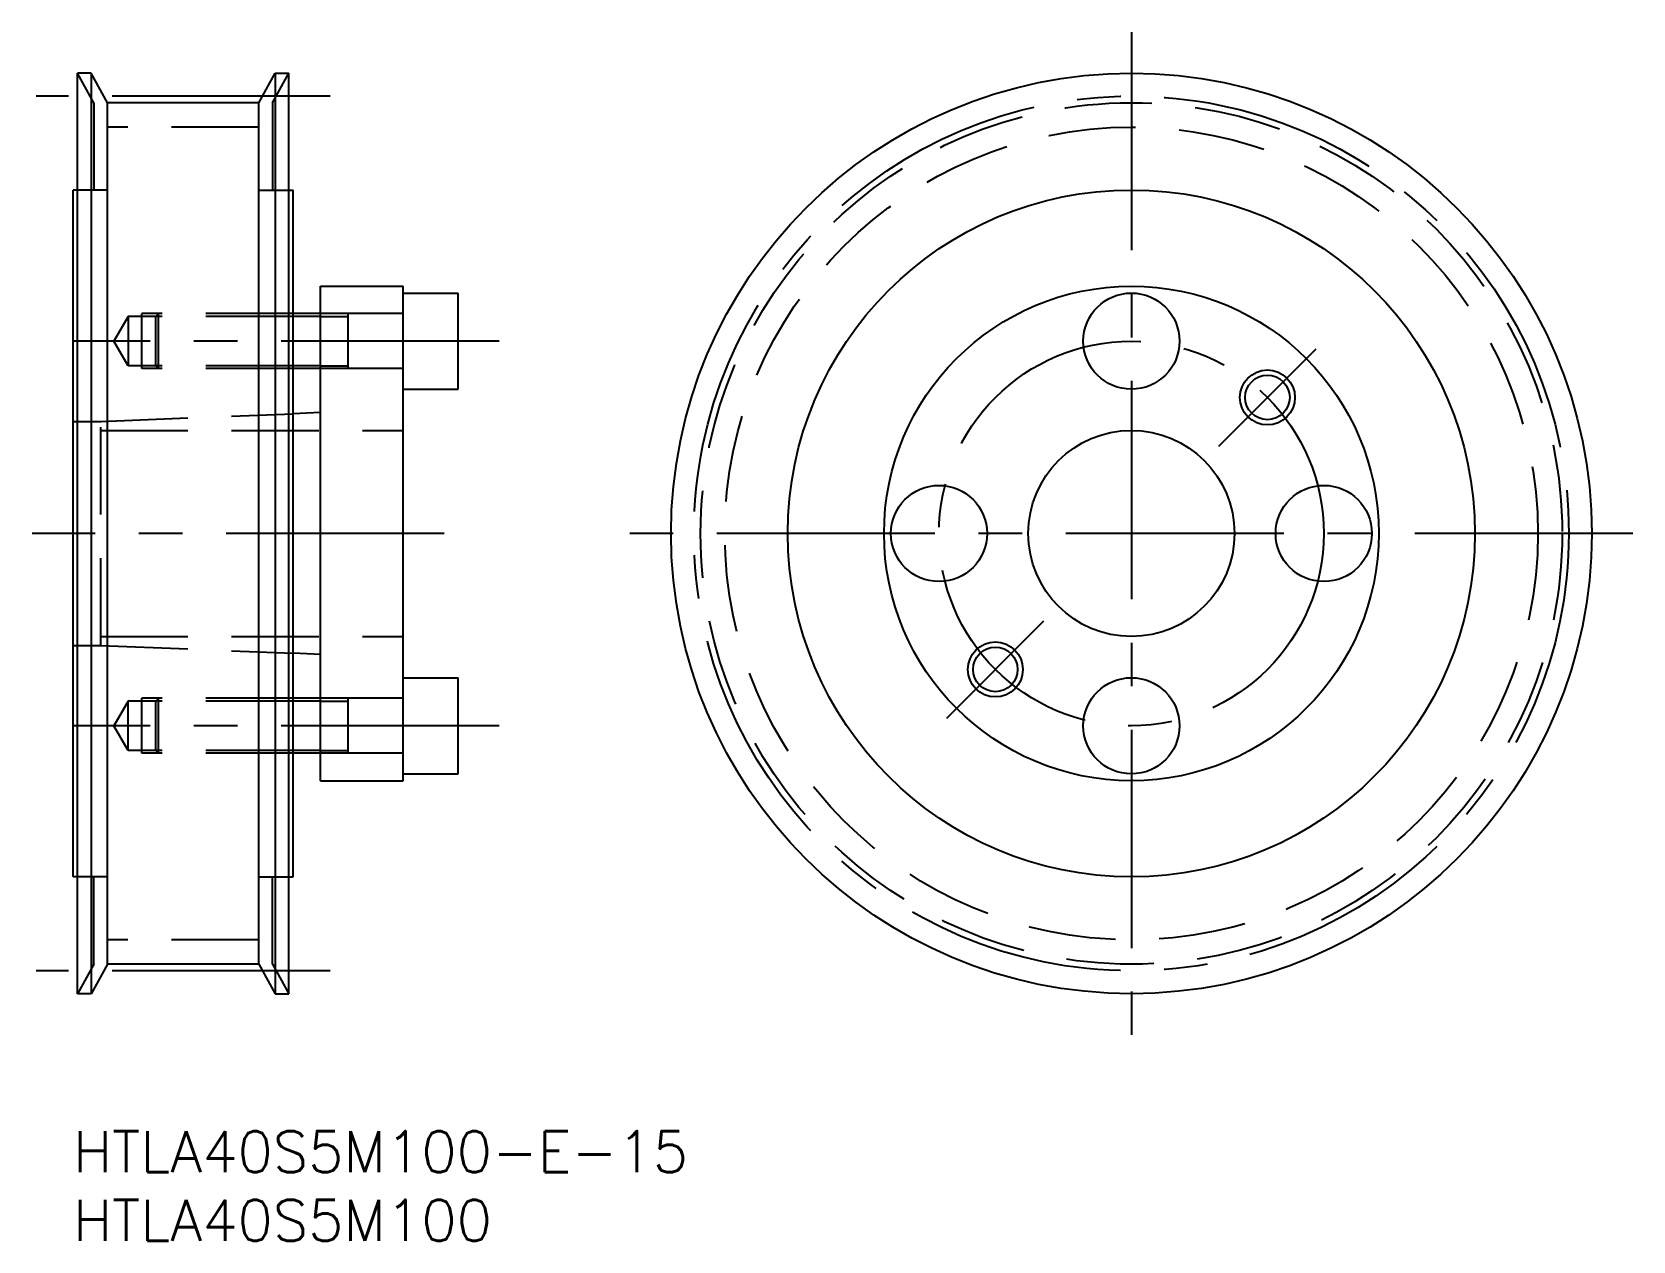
# Model space of a CAD drawing. Extents: x -3 to 114, y -8 to 80.
import ezdxf

# ---------------------------------------------------------------- set-up
doc = ezdxf.new("R2010")
doc.units = 0
doc.header["$LTSCALE"] = 0.5
doc.linetypes.add('CENTER', pattern=[50.8, 31.75, -6.35, 6.35, -6.35])
doc.linetypes.add('DASHED', pattern=[19.05, 12.7, -6.35])
for name, color, linetype in [('MSM_CENTER', 1, 'CENTER'), ('MSM_CONTINUOUS', 7, 'CONTINUOUS'), ('MSM_DASHED', 4, 'DASHED'), ('MSM_NARROW', 5, 'CONTINUOUS'), ('MSM_PART_NUMBER', 7, 'CONTINUOUS')]:
    doc.layers.add(name, color=color, linetype=linetype)
doc.styles.get("Standard").update_dxf_attribs({"font": 'txt.shx', "height": 3, "bigfont": 'bigfont.shx'})

# ---------------------------------------------------------------- blocks, each defined once
blk = doc.blocks.new('*U2')
at = {"layer": 'MSM_PART_NUMBER'}
blk.add_text('HTLA40S5M100-E-15', height=3, dxfattribs=at).set_placement((0, -3))
blk = doc.blocks.new('*U4')
at = {"layer": 'MSM_PART_NUMBER'}
blk.add_text('HTLA40S5M100', height=3, dxfattribs=at).set_placement((0, -8))

msp = doc.modelspace()

# ---------------------------------------------------------------- linework, layer by layer
at = {"layer": 'MSM_CENTER'}
for p, q in [((77, 80), (77, 7)), ((18.7, 75.33), (-2.7, 75.33)), ((31, 57.5), (-0.03923, 57.5)), ((83.363961, 49.863961), (90.435029, 56.935029)), ((27, 43.5), (-3, 43.5)), ((113.5, 43.5), (40.5, 43.5)), ((63.564971, 30.064971), (70.636039, 37.136039)), ((31, 29.5), (-0.03923, 29.5)), ((18.7, 11.67), (-2.7, 11.67))]:
    msp.add_line(p, q, dxfattribs=at)
for radius in [31.83, 14]:
    msp.add_circle((77, 43.5), radius, dxfattribs=at)
at = {"layer": 'MSM_CONTINUOUS'}
for p, q in [((0.3, 10), (0.3, 77)), ((1.3, 77), (0.3, 77)), ((1.3, 77), (1.3, 10)), ((2.5, 74.85), (1.3, 77)), ((13.5, 74.85), (14.7, 77)), ((14.7, 77), (14.7, 10)), ((14.7, 77), (15.7, 77)), ((15.7, 10), (15.7, 77)), ((2.5, 12.15), (2.5, 74.85)), ((13.5, 74.85), (2.5, 74.85)), ((13.5, 12.15), (13.5, 74.85)), ((0, 18.5), (0, 68.5)), ((0.3, 68.5), (0, 68.5)), ((15.7, 68.5), (16, 68.5)), ((16, 18.5), (16, 68.5)), ((18, 25.5), (18, 61.5)), ((18, 61.5), (24, 61.5)), ((24, 25.5), (24, 61.5)), ((24, 61), (28, 61)), ((28, 54), (28, 61)), ((18, 59.3), (16, 59.3)), ((18, 55.7), (16, 55.7)), ((24, 54), (28, 54)), ((18, 52.3), (16, 52.21875)), ((18, 34.7), (16, 34.78125)), ((24, 33), (28, 33)), ((28, 26), (28, 33)), ((18, 31.3), (16, 31.3)), ((18, 27.7), (16, 27.7)), ((24, 26), (28, 26)), ((18, 25.5), (24, 25.5)), ((0.3, 18.5), (0, 18.5)), ((15.7, 18.5), (16, 18.5)), ((2.5, 12.15), (1.3, 10)), ((13.5, 12.15), (2.5, 12.15)), ((13.5, 12.15), (14.7, 10)), ((1.3, 10), (0.3, 10)), ((14.7, 10), (15.7, 10))]:
    msp.add_line(p, q, dxfattribs=at)
for centre, radius in [((77, 43.5), 33.5), ((77, 43.5), 25), ((77, 43.5), 18), ((77, 57.5), 3.5), ((86.899495, 53.399495), 1.621), ((77, 43.5), 7.5), ((63, 43.5), 3.5), ((91, 43.5), 3.5), ((67.100505, 33.600505), 1.621), ((77, 29.5), 3.5)]:
    msp.add_circle(centre, radius, dxfattribs=at)
at = {"layer": 'MSM_DASHED'}
for p, q in [((1.5, 74.85), (0.3, 77)), ((14.5, 74.85), (15.7, 77)), ((1.5, 74.85), (1.5, 68.5)), ((14.5, 74.85), (14.5, 68.5)), ((13.5, 73.08), (2.5, 73.08)), ((2.5, 68.5), (0.3, 68.5)), ((13.5, 68.5), (15.7, 68.5)), ((16, 59.5), (5, 59.5)), ((5, 55.5), (5, 59.5)), ((6.2, 59.5), (6, 59.3)), ((6.2, 55.5), (6.2, 59.5)), ((24, 59.5), (18, 59.5)), ((20, 55.5), (20, 59.5)), ((4, 59.3), (2.96077, 57.5)), ((16, 59.3), (4, 59.3)), ((4, 59.3), (4, 55.7)), ((6, 55.7), (6, 59.3)), ((18, 59.3), (20, 59.3)), ((4, 55.7), (2.96077, 57.5)), ((16, 55.7), (4, 55.7)), ((16, 55.5), (5, 55.5)), ((6.2, 55.5), (6, 55.7)), ((18, 55.7), (20, 55.7)), ((24, 55.5), (18, 55.5)), ((0, 35.35), (0, 51.65)), ((0, 51.65), (2, 51.65)), ((2, 51.65), (16, 52.21875)), ((2, 35.35), (2, 51.65)), ((2, 51), (24, 51)), ((0, 35.35), (2, 35.35)), ((2, 36), (24, 36)), ((2, 35.35), (16, 34.78125)), ((16, 31.5), (5, 31.5)), ((5, 27.5), (5, 31.5)), ((6.2, 31.5), (6, 31.3)), ((6.2, 27.5), (6.2, 31.5)), ((24, 31.5), (18, 31.5)), ((20, 27.5), (20, 31.5)), ((4, 31.3), (2.96077, 29.5)), ((4, 27.7), (4, 31.3)), ((16, 31.3), (4, 31.3)), ((6, 27.7), (6, 31.3)), ((18, 31.3), (20, 31.3)), ((4, 27.7), (2.96077, 29.5)), ((16, 27.7), (4, 27.7)), ((16, 27.5), (5, 27.5)), ((6.2, 27.5), (6, 27.7)), ((18, 27.7), (20, 27.7)), ((24, 27.5), (18, 27.5)), ((2.5, 18.5), (0.3, 18.5)), ((1.5, 12.15), (1.5, 18.5)), ((13.5, 18.5), (15.7, 18.5)), ((14.5, 12.15), (14.5, 18.5)), ((13.5, 13.92), (2.5, 13.92)), ((1.5, 12.15), (0.3, 10)), ((14.5, 12.15), (15.7, 10))]:
    msp.add_line(p, q, dxfattribs=at)
for radius in [31.35, 29.58]:
    msp.add_circle((77, 43.5), radius, dxfattribs=at)
at = {"layer": 'MSM_NARROW'}
for p, q in [((18, 59.5), (16, 59.5)), ((18, 55.5), (16, 55.5)), ((18, 31.5), (16, 31.5)), ((18, 27.5), (16, 27.5))]:
    msp.add_line(p, q, dxfattribs=at)
for centre in [(86.899495, 53.399495), (67.100505, 33.600505)]:
    msp.add_circle(centre, 2, dxfattribs=at)

# ---------------------------------------------------------------- block references
at = {"layer": 'MSM_CONTINUOUS'}
for name in ['*U2', '*U4']:
    msp.add_blockref(name, (0, 0), dxfattribs=at)

doc.saveas('drawing.dxf')
